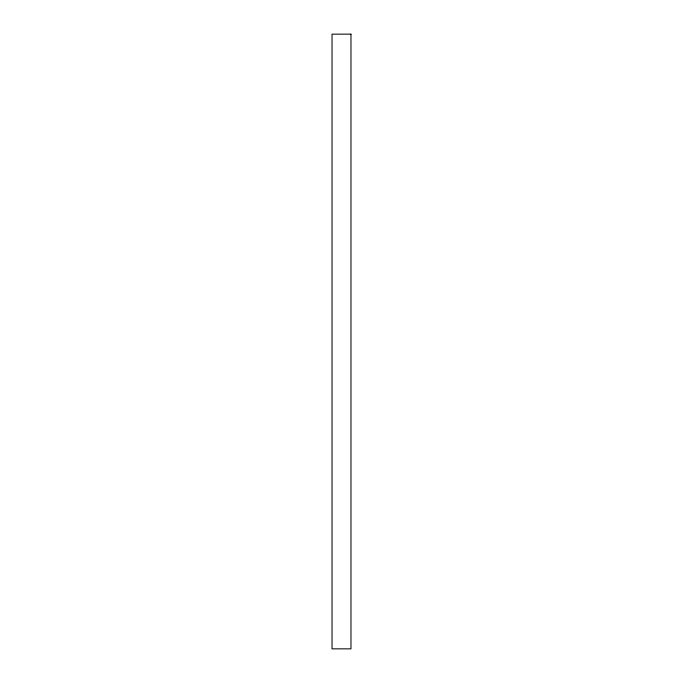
<?xml version="1.0" encoding="UTF-8"?>
<svg xmlns="http://www.w3.org/2000/svg" width="683" height="683" viewBox="0 0 683 683"><rect width="100%" height="100%" fill="white"/><g stroke="black" fill="none" stroke-linecap="round" stroke-linejoin="round"><path stroke-width="1.02" d="M350.968 34.15L332.032 34.15L332.032 648.85L350.968 648.85L350.968 34.15"/></g></svg>
